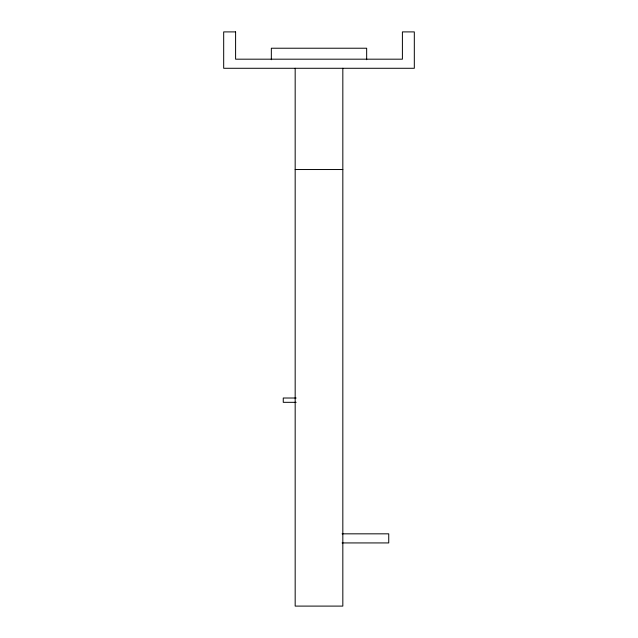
<?xml version="1.0" encoding="UTF-8"?>
<svg xmlns="http://www.w3.org/2000/svg" width="638" height="638" viewBox="0 0 638 638"><rect width="100%" height="100%" fill="white"/><g stroke="black" fill="none" stroke-linecap="round" stroke-linejoin="round"><path stroke-width="0.96" d="M295.171 169.533L342.829 169.533M296.168 398.016L283.256 398.016L283.256 402.323L296.168 402.323M342.072 533.831L388.741 533.831L388.741 542.93L342.072 542.93M366.659 59.709L366.659 48.225L271.341 48.225L271.341 59.709M342.829 68.282L342.829 606.1L295.171 606.1L295.171 68.282M235.597 31.9L223.683 31.9L223.683 68.282L414.317 68.282L414.317 31.9L402.403 31.9L402.403 59.182L235.597 59.182L235.597 31.9"/></g></svg>
